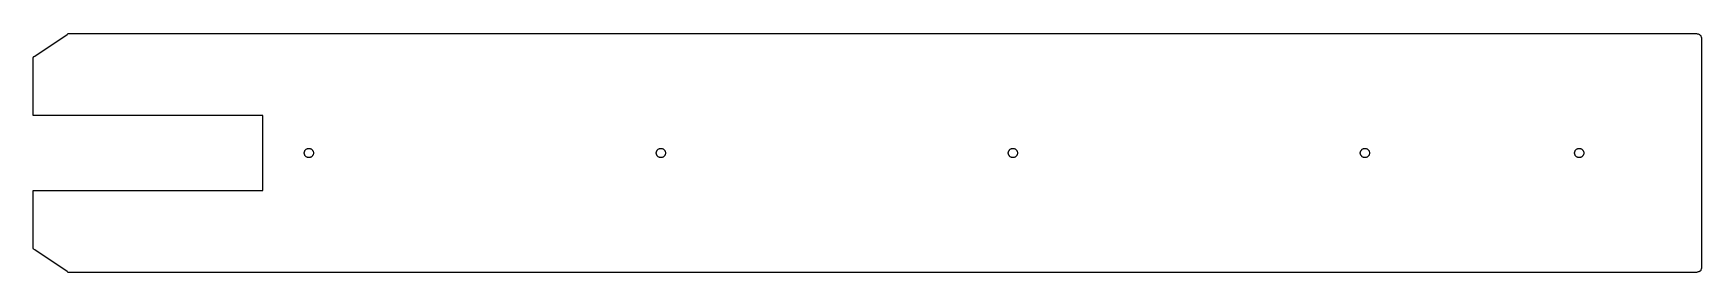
# Model space of a CAD drawing. Extents: x -548 to 542, y -41 to 115.
import ezdxf

# ---------------------------------------------------------------- set-up
doc = ezdxf.new("R2010")
doc.units = 0
doc.layers.add('layer_1', color=250, linetype='CONTINUOUS')

msp = doc.modelspace()

# ---------------------------------------------------------------- linework, layer by layer
at = {"layer": 'layer_1'}
for points in [[(-523.7, 114.7), (535.5, 114.7), (536.8, 114.6), (537.8, 114.6), (538.8, 114.5), (539.2, 114.4), (539.5, 114.4), (539.9, 114.3), (540.2, 114.2), (540.5, 114), (540.7, 113.9), (540.9, 113.8), (541.1, 113.6), (541.3, 113.4), (541.5, 113.2), (541.6, 113), (541.7, 112.8), (541.8, 112.5), (541.9, 112.3), (542, 112), (542, 111.7), (542.1, 111), (542.1, 110.2), (542.1, 109.4), (542.1, 107.4), (542.1, 36.6), (542.1, -34.1), (542.1, -36.1), (542.1, -37), (542.1, -37.8), (542, -38.4), (542, -38.7), (541.9, -39), (541.8, -39.3), (541.7, -39.6), (541.6, -39.8), (541.5, -40), (541.3, -40.2), (541.1, -40.4), (540.9, -40.5), (540.7, -40.7), (540.5, -40.8), (540.2, -40.9), (539.9, -41), (539.5, -41.1), (539.2, -41.2), (538.8, -41.3), (537.8, -41.4), (536.8, -41.4), (535.5, -41.4), (-523.7, -41.4), (-524.4, -41.4), (-524.6, -41.4), (-524.8, -41.3), (-525.1, -41.3), (-525.3, -41.1), (-525.9, -40.7), (-546.9, -26.6), (-547.3, -26.4), (-547.5, -26.2), (-547.7, -26.1), (-547.8, -26), (-547.8, -26), (-547.8, -25.9), (-547.9, -25.7), (-547.9, -25.4), (-547.9, -24.3), (-547.9, 12.1), (-397.9, 12.1), (-397.9, 61.1), (-547.9, 61.1), (-547.9, 97.5), (-547.9, 98.7), (-547.9, 99), (-547.8, 99.1), (-547.8, 99.2), (-547.8, 99.3), (-547.7, 99.3), (-547.5, 99.5), (-547.3, 99.6), (-546.9, 99.8), (-525.9, 113.9), (-525.3, 114.4), (-525.1, 114.5), (-524.8, 114.6), (-524.6, 114.6), (-524.4, 114.6), (-523.7, 114.7)], [(-367.9, 39.6), (-367.6, 39.6), (-367.3, 39.6), (-367, 39.5), (-366.7, 39.4), (-366.4, 39.3), (-366.2, 39.1), (-366, 38.9), (-365.8, 38.7), (-365.6, 38.5), (-365.4, 38.3), (-365.2, 38), (-365.1, 37.8), (-365, 37.5), (-364.9, 37.2), (-364.9, 36.9), (-364.9, 36.6), (-364.9, 36.3), (-364.9, 36), (-365, 35.7), (-365.1, 35.4), (-365.2, 35.2), (-365.4, 34.9), (-365.6, 34.7), (-365.8, 34.5), (-366, 34.3), (-366.2, 34.1), (-366.4, 34), (-366.7, 33.8), (-367, 33.7), (-367.3, 33.7), (-367.6, 33.6), (-367.9, 33.6), (-368.2, 33.6), (-368.5, 33.7), (-368.8, 33.7), (-369, 33.8), (-369.3, 34), (-369.6, 34.1), (-369.8, 34.3), (-370, 34.5), (-370.2, 34.7), (-370.4, 34.9), (-370.5, 35.2), (-370.6, 35.4), (-370.7, 35.7), (-370.8, 36), (-370.9, 36.3), (-370.9, 36.6), (-370.9, 36.9), (-370.8, 37.2), (-370.7, 37.5), (-370.6, 37.8), (-370.5, 38), (-370.4, 38.3), (-370.2, 38.5), (-370, 38.7), (-369.8, 38.9), (-369.6, 39.1), (-369.3, 39.3), (-369, 39.4), (-368.8, 39.5), (-368.5, 39.6), (-368.2, 39.6), (-367.9, 39.6)], [(-137.9, 39.6), (-137.6, 39.6), (-137.3, 39.6), (-137, 39.5), (-136.7, 39.4), (-136.4, 39.3), (-136.2, 39.1), (-136, 38.9), (-135.8, 38.7), (-135.6, 38.5), (-135.4, 38.3), (-135.2, 38), (-135.1, 37.8), (-135, 37.5), (-134.9, 37.2), (-134.9, 36.9), (-134.9, 36.6), (-134.9, 36.3), (-134.9, 36), (-135, 35.7), (-135.1, 35.4), (-135.2, 35.2), (-135.4, 34.9), (-135.6, 34.7), (-135.8, 34.5), (-136, 34.3), (-136.2, 34.1), (-136.4, 34), (-136.7, 33.8), (-137, 33.7), (-137.3, 33.7), (-137.6, 33.6), (-137.9, 33.6), (-138.2, 33.6), (-138.5, 33.7), (-138.8, 33.7), (-139, 33.8), (-139.3, 34), (-139.6, 34.1), (-139.8, 34.3), (-140, 34.5), (-140.2, 34.7), (-140.4, 34.9), (-140.5, 35.2), (-140.6, 35.4), (-140.7, 35.7), (-140.8, 36), (-140.9, 36.3), (-140.9, 36.6), (-140.9, 36.9), (-140.8, 37.2), (-140.7, 37.5), (-140.6, 37.8), (-140.5, 38), (-140.4, 38.3), (-140.2, 38.5), (-140, 38.7), (-139.8, 38.9), (-139.6, 39.1), (-139.3, 39.3), (-139, 39.4), (-138.8, 39.5), (-138.5, 39.6), (-138.2, 39.6), (-137.9, 39.6)], [(92.1, 39.6), (92.4, 39.6), (92.7, 39.6), (93, 39.5), (93.3, 39.4), (93.6, 39.3), (93.8, 39.1), (94, 38.9), (94.2, 38.7), (94.4, 38.5), (94.6, 38.3), (94.8, 38), (94.9, 37.8), (95, 37.5), (95.1, 37.2), (95.1, 36.9), (95.1, 36.6), (95.1, 36.3), (95.1, 36), (95, 35.7), (94.9, 35.4), (94.8, 35.2), (94.6, 34.9), (94.4, 34.7), (94.2, 34.5), (94, 34.3), (93.8, 34.1), (93.6, 34), (93.3, 33.8), (93, 33.7), (92.7, 33.7), (92.4, 33.6), (92.1, 33.6), (91.8, 33.6), (91.5, 33.7), (91.2, 33.7), (91, 33.8), (90.7, 34), (90.4, 34.1), (90.2, 34.3), (90, 34.5), (89.8, 34.7), (89.6, 34.9), (89.5, 35.2), (89.4, 35.4), (89.3, 35.7), (89.2, 36), (89.1, 36.3), (89.1, 36.6), (89.1, 36.9), (89.2, 37.2), (89.3, 37.5), (89.4, 37.8), (89.5, 38), (89.6, 38.3), (89.8, 38.5), (90, 38.7), (90.2, 38.9), (90.4, 39.1), (90.7, 39.3), (91, 39.4), (91.2, 39.5), (91.5, 39.6), (91.8, 39.6), (92.1, 39.6)], [(322.1, 39.6), (322.4, 39.6), (322.7, 39.6), (323, 39.5), (323.3, 39.4), (323.6, 39.3), (323.8, 39.1), (324, 38.9), (324.2, 38.7), (324.4, 38.5), (324.6, 38.3), (324.8, 38), (324.9, 37.8), (325, 37.5), (325.1, 37.2), (325.1, 36.9), (325.1, 36.6), (325.1, 36.3), (325.1, 36), (325, 35.7), (324.9, 35.4), (324.8, 35.2), (324.6, 34.9), (324.4, 34.7), (324.2, 34.5), (324, 34.3), (323.8, 34.1), (323.6, 34), (323.3, 33.8), (323, 33.7), (322.7, 33.7), (322.4, 33.6), (322.1, 33.6), (321.8, 33.6), (321.5, 33.7), (321.2, 33.7), (321, 33.8), (320.7, 34), (320.4, 34.1), (320.2, 34.3), (320, 34.5), (319.8, 34.7), (319.6, 34.9), (319.5, 35.2), (319.4, 35.4), (319.3, 35.7), (319.2, 36), (319.1, 36.3), (319.1, 36.6), (319.1, 36.9), (319.2, 37.2), (319.3, 37.5), (319.4, 37.8), (319.5, 38), (319.6, 38.3), (319.8, 38.5), (320, 38.7), (320.2, 38.9), (320.4, 39.1), (320.7, 39.3), (321, 39.4), (321.2, 39.5), (321.5, 39.6), (321.8, 39.6), (322.1, 39.6)], [(462.1, 39.6), (462.4, 39.6), (462.7, 39.6), (463, 39.5), (463.3, 39.4), (463.6, 39.3), (463.8, 39.1), (464, 38.9), (464.2, 38.7), (464.4, 38.5), (464.6, 38.3), (464.8, 38), (464.9, 37.8), (465, 37.5), (465.1, 37.2), (465.1, 36.9), (465.1, 36.6), (465.1, 36.3), (465.1, 36), (465, 35.7), (464.9, 35.4), (464.8, 35.2), (464.6, 34.9), (464.4, 34.7), (464.2, 34.5), (464, 34.3), (463.8, 34.1), (463.6, 34), (463.3, 33.8), (463, 33.7), (462.7, 33.7), (462.4, 33.6), (462.1, 33.6), (461.8, 33.6), (461.5, 33.7), (461.2, 33.7), (461, 33.8), (460.7, 34), (460.4, 34.1), (460.2, 34.3), (460, 34.5), (459.8, 34.7), (459.6, 34.9), (459.5, 35.2), (459.4, 35.4), (459.3, 35.7), (459.2, 36), (459.1, 36.3), (459.1, 36.6), (459.1, 36.9), (459.2, 37.2), (459.3, 37.5), (459.4, 37.8), (459.5, 38), (459.6, 38.3), (459.8, 38.5), (460, 38.7), (460.2, 38.9), (460.4, 39.1), (460.7, 39.3), (461, 39.4), (461.2, 39.5), (461.5, 39.6), (461.8, 39.6), (462.1, 39.6)]]:
    msp.add_lwpolyline(points, close=True, dxfattribs=at)

doc.saveas('drawing.dxf')
